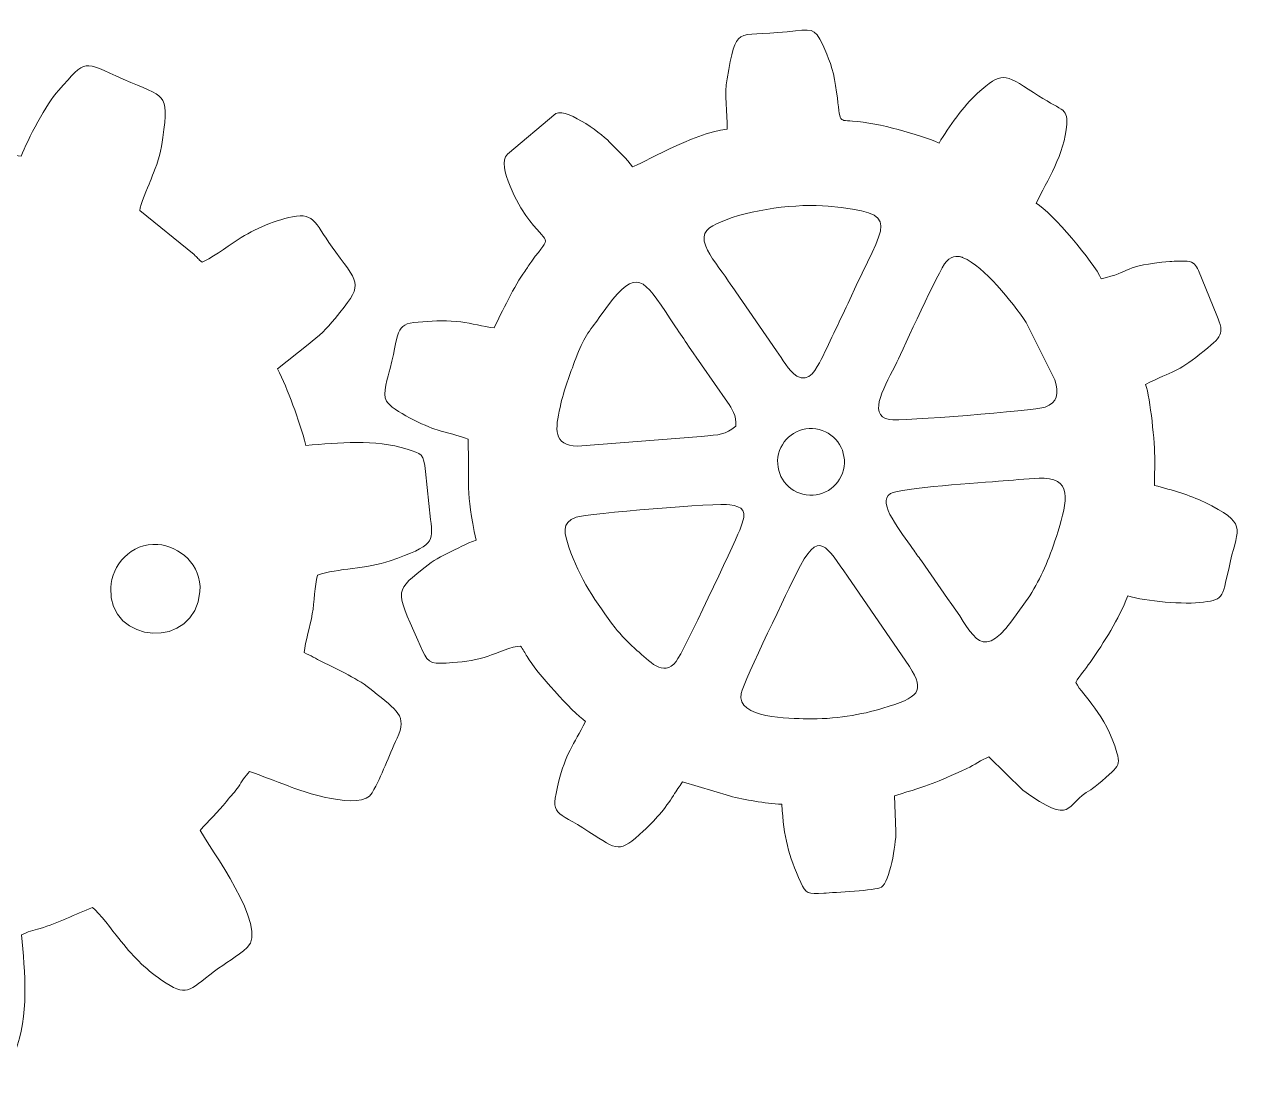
# Model space of a CAD drawing. Header units: centimetres. Extents: x -21.6 to 35.6, y -35.6 to 48.3.
# Drawn here: x -9.04 to 0.12, y 19.13 to 26.95 of the extents above; entities that cross this region are included whole.
import ezdxf

# ---------------------------------------------------------------- set-up
doc = ezdxf.new("R2010")
doc.units = ezdxf.units.CM
doc.header["$MEASUREMENT"] = 0
doc.layers.add('layer 1', color=7, linetype='Continuous')

msp = doc.modelspace()

# ---------------------------------------------------------------- linework, layer by layer
at = {"layer": 'layer 1', "color": 250, "lineweight": 9}
for points, knots in [([(-3.77315, 26.1648), (-3.7694, 26.28912), (-3.79563, 26.42596), (-3.77433, 26.54143), (-3.77433, 26.54143), (-3.69906, 26.94963), (-3.72109, 26.85521), (-3.3249, 26.89486), (-3.3249, 26.89486), (-3.13896, 26.91345), (-3.12007, 26.93184), (-3.05752, 26.79609), (-3.05752, 26.79609), (-3.01518, 26.70419), (-2.97945, 26.61822), (-2.96091, 26.49278), (-2.96091, 26.49278), (-2.91844, 26.20559), (-2.95259, 26.2346), (-2.83488, 26.2256), (-2.83488, 26.2256), (-2.62718, 26.2097), (-2.34524, 26.1278), (-2.18637, 26.06121), (-2.18637, 26.06121), (-2.1113, 26.18566), (-2.00479, 26.33776), (-1.89743, 26.4342), (-1.89743, 26.4342), (-1.71639, 26.59678), (-1.70007, 26.5842), (-1.47986, 26.43868), (-1.47986, 26.43868), (-1.26941, 26.2996), (-1.22195, 26.32941), (-1.2306, 26.20137), (-1.2306, 26.20137), (-1.24584, 25.97548), (-1.37756, 25.78193), (-1.45854, 25.61008), (-1.45854, 25.61008), (-1.34347, 25.5424), (-1.02551, 25.16755), (-0.97155, 25.04251), (-0.97155, 25.04251), (-0.74569, 25.09644), (-0.81128, 25.14264), (-0.45759, 25.17345), (-0.45759, 25.17345), (-0.41926, 25.17679), (-0.36386, 25.17871), (-0.32935, 25.1752), (-0.32935, 25.1752), (-0.27809, 25.16995), (-0.26238, 25.14693), (-0.24389, 25.10506), (-0.24389, 25.10506), (-0.24389, 25.10506), (-0.1056, 24.76956), (-0.1056, 24.76956), (-0.1056, 24.76956), (-0.04965, 24.62268), (-0.05832, 24.6219), (-0.23273, 24.47947), (-0.23273, 24.47947), (-0.40126, 24.34183), (-0.43052, 24.3598), (-0.6397, 24.25295), (-0.6397, 24.25295), (-0.60379, 24.14658), (-0.57047, 23.81443), (-0.57039, 23.68411), (-0.57039, 23.68411), (-0.57035, 23.62667), (-0.57499, 23.56684), (-0.57245, 23.49538), (-0.57245, 23.49538), (-0.43773, 23.46095), (-0.30931, 23.42351), (-0.19945, 23.36992), (-0.19945, 23.36992), (0.12363, 23.21232), (0.05413, 23.18335), (-0.00385, 22.93044), (-0.00385, 22.93044), (-0.06749, 22.65271), (-0.04967, 22.64395), (-0.20524, 22.62125), (-0.20524, 22.62125), (-0.34842, 22.60036), (-0.64006, 22.6278), (-0.77334, 22.66787), (-0.77334, 22.66787), (-0.84405, 22.48993), (-0.94797, 22.32365), (-1.05469, 22.16983), (-1.05469, 22.16983), (-1.09103, 22.11743), (-1.13464, 22.07001), (-1.16271, 22.01914), (-1.16271, 22.01914), (-1.10625, 21.9106), (-0.9397, 21.79065), (-0.85405, 21.49123), (-0.85405, 21.49123), (-0.83597, 21.42798), (-0.83827, 21.40215), (-0.87746, 21.36273), (-0.87746, 21.36273), (-0.907, 21.33302), (-1.02458, 21.22911), (-1.04947, 21.21589), (-1.04947, 21.21589), (-1.25232, 21.10812), (-1.16935, 20.93188), (-1.55844, 21.21292), (-1.55844, 21.21292), (-1.55844, 21.21292), (-1.81254, 21.46127), (-1.81254, 21.46127), (-1.81254, 21.46127), (-1.87226, 21.43779), (-1.9194, 21.4025), (-1.97835, 21.37497), (-1.97835, 21.37497), (-2.22195, 21.26129), (-2.24605, 21.25446), (-2.5192, 21.17052), (-2.5192, 21.17052), (-2.5192, 21.17052), (-2.5093, 20.90302), (-2.5093, 20.90302), (-2.5093, 20.90302), (-2.50866, 20.80133), (-2.55727, 20.52542), (-2.6176, 20.48664), (-2.6176, 20.48664), (-2.66178, 20.45826), (-2.96959, 20.44631), (-3.04981, 20.44026), (-3.04981, 20.44026), (-3.16851, 20.43133), (-3.18479, 20.43793), (-3.22213, 20.5208), (-3.22213, 20.5208), (-3.31548, 20.72803), (-3.34801, 20.85379), (-3.3635, 21.10624), (-3.3635, 21.10624), (-3.49557, 21.11441), (-3.63841, 21.14015), (-3.75462, 21.16886), (-3.75462, 21.16886), (-3.75462, 21.16886), (-4.1088, 21.27419), (-4.1088, 21.27419), (-4.1088, 21.27419), (-4.13241, 21.23615), (-4.15021, 21.21348), (-4.17555, 21.17248), (-4.17555, 21.17248), (-4.23395, 21.07805), (-4.32008, 20.97896), (-4.39901, 20.90644), (-4.39901, 20.90644), (-4.58245, 20.73799), (-4.5891, 20.75821), (-4.80831, 20.90122), (-4.80831, 20.90122), (-5.06277, 21.06722), (-5.0995, 21.00787), (-5.03581, 21.27122), (-5.03581, 21.27122), (-4.98381, 21.4862), (-4.92304, 21.54952), (-4.83422, 21.72676), (-4.83422, 21.72676), (-4.93593, 21.80187), (-5.20056, 22.0926), (-5.2716, 22.21345), (-5.2716, 22.21345), (-5.28748, 22.24043), (-5.30325, 22.26732), (-5.32082, 22.29207), (-5.32082, 22.29207), (-5.3809, 22.29043), (-5.5039, 22.23785), (-5.56296, 22.21596), (-5.56296, 22.21596), (-5.63783, 22.18821), (-5.73641, 22.17441), (-5.82748, 22.16797), (-5.82748, 22.16797), (-5.97227, 22.15771), (-6.01072, 22.15439), (-6.05473, 22.25603), (-6.05473, 22.25603), (-6.25058, 22.70832), (-6.27832, 22.6893), (-6.05789, 22.86483), (-6.05789, 22.86483), (-5.99174, 22.91751), (-5.94849, 22.94994), (-5.86435, 22.98855), (-5.86435, 22.98855), (-5.79939, 23.01837), (-5.72316, 23.06334), (-5.65355, 23.08543), (-5.65355, 23.08543), (-5.73426, 23.45443), (-5.70313, 23.50776), (-5.71335, 23.84256), (-5.71335, 23.84256), (-5.7853, 23.86954), (-5.86774, 23.88939), (-5.94397, 23.91163), (-5.94397, 23.91163), (-6.03251, 23.93748), (-6.27992, 24.0542), (-6.32522, 24.12799), (-6.32522, 24.12799), (-6.35787, 24.18119), (-6.31194, 24.31278), (-6.29729, 24.37157), (-6.29729, 24.37157), (-6.21892, 24.68592), (-6.26453, 24.70697), (-6.05112, 24.72224), (-6.05112, 24.72224), (-5.96441, 24.72843), (-5.86128, 24.73416), (-5.76715, 24.72098), (-5.76715, 24.72098), (-5.68634, 24.70968), (-5.60225, 24.6859), (-5.51716, 24.67584), (-5.51716, 24.67584), (-5.46593, 24.78823), (-5.3616, 24.99858), (-5.2884, 25.09951), (-5.2884, 25.09951), (-5.2664, 25.12982), (-5.25779, 25.14825), (-5.23706, 25.17627), (-5.23706, 25.17627), (-5.08086, 25.38755), (-5.10889, 25.28049), (-5.28026, 25.51803), (-5.28026, 25.51803), (-5.32475, 25.57966), (-5.50729, 25.89041), (-5.4185, 25.97665), (-5.4185, 25.97665), (-5.4185, 25.97665), (-5.05676, 26.28313), (-5.05676, 26.28313), (-5.05676, 26.28313), (-4.95658, 26.32061), (-4.69466, 26.11648), (-4.64081, 26.05544), (-4.64081, 26.05544), (-4.58769, 25.99527), (-4.52598, 25.94787), (-4.48255, 25.88228), (-4.48255, 25.88228), (-4.4289, 25.89632), (-4.0307, 26.13572), (-3.77315, 26.1648)], [0, 0, 0, 0, 0.0147059, 0.0147059, 0.0147059, 0.0147059, 0.0294118, 0.0294118, 0.0294118, 0.0294118, 0.0441176, 0.0441176, 0.0441176, 0.0441176, 0.0588235, 0.0588235, 0.0588235, 0.0588235, 0.0735294, 0.0735294, 0.0735294, 0.0735294, 0.0882353, 0.0882353, 0.0882353, 0.0882353, 0.1029412, 0.1029412, 0.1029412, 0.1029412, 0.1176471, 0.1176471, 0.1176471, 0.1176471, 0.1323529, 0.1323529, 0.1323529, 0.1323529, 0.1470588, 0.1470588, 0.1470588, 0.1470588, 0.1617647, 0.1617647, 0.1617647, 0.1617647, 0.1764706, 0.1764706, 0.1764706, 0.1764706, 0.1911765, 0.1911765, 0.1911765, 0.1911765, 0.2058824, 0.2058824, 0.2058824, 0.2058824, 0.2205882, 0.2205882, 0.2205882, 0.2205882, 0.2352941, 0.2352941, 0.2352941, 0.2352941, 0.25, 0.25, 0.25, 0.25, 0.2647059, 0.2647059, 0.2647059, 0.2647059, 0.2794118, 0.2794118, 0.2794118, 0.2794118, 0.2941176, 0.2941176, 0.2941176, 0.2941176, 0.3088235, 0.3088235, 0.3088235, 0.3088235, 0.3235294, 0.3235294, 0.3235294, 0.3235294, 0.3382353, 0.3382353, 0.3382353, 0.3382353, 0.3529412, 0.3529412, 0.3529412, 0.3529412, 0.3676471, 0.3676471, 0.3676471, 0.3676471, 0.3823529, 0.3823529, 0.3823529, 0.3823529, 0.3970588, 0.3970588, 0.3970588, 0.3970588, 0.4117647, 0.4117647, 0.4117647, 0.4117647, 0.4264706, 0.4264706, 0.4264706, 0.4264706, 0.4411765, 0.4411765, 0.4411765, 0.4411765, 0.4558824, 0.4558824, 0.4558824, 0.4558824, 0.4705882, 0.4705882, 0.4705882, 0.4705882, 0.4852941, 0.4852941, 0.4852941, 0.4852941, 0.5, 0.5, 0.5, 0.5, 0.5147059, 0.5147059, 0.5147059, 0.5147059, 0.5294118, 0.5294118, 0.5294118, 0.5294118, 0.5441176, 0.5441176, 0.5441176, 0.5441176, 0.5588235, 0.5588235, 0.5588235, 0.5588235, 0.5735294, 0.5735294, 0.5735294, 0.5735294, 0.5882353, 0.5882353, 0.5882353, 0.5882353, 0.6029412, 0.6029412, 0.6029412, 0.6029412, 0.6176471, 0.6176471, 0.6176471, 0.6176471, 0.6323529, 0.6323529, 0.6323529, 0.6323529, 0.6470588, 0.6470588, 0.6470588, 0.6470588, 0.6617647, 0.6617647, 0.6617647, 0.6617647, 0.6764706, 0.6764706, 0.6764706, 0.6764706, 0.6911765, 0.6911765, 0.6911765, 0.6911765, 0.7058824, 0.7058824, 0.7058824, 0.7058824, 0.7205882, 0.7205882, 0.7205882, 0.7205882, 0.7352941, 0.7352941, 0.7352941, 0.7352941, 0.75, 0.75, 0.75, 0.75, 0.7647059, 0.7647059, 0.7647059, 0.7647059, 0.7794118, 0.7794118, 0.7794118, 0.7794118, 0.7941176, 0.7941176, 0.7941176, 0.7941176, 0.8088235, 0.8088235, 0.8088235, 0.8088235, 0.8235294, 0.8235294, 0.8235294, 0.8235294, 0.8382353, 0.8382353, 0.8382353, 0.8382353, 0.8529412, 0.8529412, 0.8529412, 0.8529412, 0.8676471, 0.8676471, 0.8676471, 0.8676471, 0.8823529, 0.8823529, 0.8823529, 0.8823529, 0.8970588, 0.8970588, 0.8970588, 0.8970588, 0.9117647, 0.9117647, 0.9117647, 0.9117647, 0.9264706, 0.9264706, 0.9264706, 0.9264706, 0.9411765, 0.9411765, 0.9411765, 0.9411765, 0.9558824, 0.9558824, 0.9558824, 0.9558824, 0.9705882, 0.9705882, 0.9705882, 0.9705882, 1, 1, 1, 1]), ([(-9.05966, 25.96352), (-9.01214, 26.08638), (-8.86928, 26.3576), (-8.78146, 26.45463), (-8.78146, 26.45463), (-8.56421, 26.69466), (-8.60612, 26.67771), (-8.29619, 26.54006), (-8.29619, 26.54006), (-7.97716, 26.39841), (-7.95452, 26.4497), (-7.99819, 26.10145), (-7.99819, 26.10145), (-8.00939, 26.01212), (-8.03266, 25.92004), (-8.06857, 25.83871), (-8.06857, 25.83871), (-8.08039, 25.81189), (-8.08238, 25.79945), (-8.0938, 25.7721), (-8.0938, 25.7721), (-8.11209, 25.72832), (-8.16976, 25.59776), (-8.17165, 25.55601), (-8.17165, 25.55601), (-8.17165, 25.55601), (-7.76448, 25.22483), (-7.76448, 25.22483), (-7.76448, 25.22483), (-7.73949, 25.20276), (-7.73407, 25.19147), (-7.70578, 25.16867), (-7.70578, 25.16867), (-7.66339, 25.18239), (-7.50367, 25.29057), (-7.45684, 25.32339), (-7.45684, 25.32339), (-7.34354, 25.40287), (-7.18069, 25.47701), (-7.02777, 25.50851), (-7.02777, 25.50851), (-6.85587, 25.5439), (-6.85907, 25.45028), (-6.70397, 25.24285), (-6.70397, 25.24285), (-6.51425, 24.9891), (-6.50372, 25.00291), (-6.70931, 24.74596), (-6.70931, 24.74596), (-6.77173, 24.66796), (-6.82619, 24.62032), (-6.91045, 24.55056), (-6.91045, 24.55056), (-6.91045, 24.55056), (-7.13961, 24.36929), (-7.13961, 24.36929), (-7.13961, 24.36929), (-7.06288, 24.21069), (-6.97981, 23.99605), (-6.92902, 23.79606), (-6.92902, 23.79606), (-6.67791, 23.81427), (-6.41533, 23.84415), (-6.16836, 23.76718), (-6.16836, 23.76718), (-6.0622, 23.73407), (-6.0455, 23.73496), (-6.03127, 23.59892), (-6.03127, 23.59892), (-6.03127, 23.59892), (-5.99366, 23.23936), (-5.99366, 23.23936), (-5.99366, 23.23936), (-5.976, 23.07061), (-5.96551, 23.04705), (-6.29737, 22.93051), (-6.29737, 22.93051), (-6.471, 22.86954), (-6.69187, 22.87662), (-6.8403, 22.823), (-6.8403, 22.823), (-6.86206, 22.74435), (-6.86411, 22.62025), (-6.87966, 22.53342), (-6.87966, 22.53342), (-6.89699, 22.43672), (-6.93193, 22.3318), (-6.93994, 22.24262), (-6.93994, 22.24262), (-6.89416, 22.22202), (-6.85049, 22.19685), (-6.80992, 22.17604), (-6.80992, 22.17604), (-6.67604, 22.10738), (-6.53934, 22.05014), (-6.42639, 21.95683), (-6.42639, 21.95683), (-6.2448, 21.8068), (-6.16676, 21.77248), (-6.24523, 21.6021), (-6.24523, 21.6021), (-6.30868, 21.46438), (-6.35812, 21.3227), (-6.43155, 21.19177), (-6.43155, 21.19177), (-6.51104, 21.05003), (-6.9624, 21.20504), (-7.06183, 21.24405), (-7.06183, 21.24405), (-7.16379, 21.28403), (-7.25437, 21.31702), (-7.34927, 21.3521), (-7.34927, 21.3521), (-7.38337, 21.31489), (-7.40715, 21.27901), (-7.43314, 21.23847), (-7.43314, 21.23847), (-7.45807, 21.19948), (-7.48668, 21.17427), (-7.52274, 21.12738), (-7.52274, 21.12738), (-7.5848, 21.04671), (-7.659, 20.98318), (-7.71935, 20.90991), (-7.71935, 20.90991), (-7.65481, 20.79336), (-7.20044, 20.17522), (-7.36664, 20.0327), (-7.36664, 20.0327), (-7.44399, 19.96634), (-7.53055, 19.91618), (-7.61212, 19.85514), (-7.61212, 19.85514), (-7.81254, 19.70521), (-7.81697, 19.65875), (-8.00905, 19.78932), (-8.00905, 19.78932), (-8.13704, 19.87633), (-8.23016, 19.97759), (-8.32845, 20.10016), (-8.32845, 20.10016), (-8.37664, 20.16026), (-8.47629, 20.29577), (-8.52564, 20.3333), (-8.52564, 20.3333), (-8.65409, 20.28383), (-8.78323, 20.21669), (-8.91772, 20.17635), (-8.91772, 20.17635), (-8.97314, 20.15972), (-9.00987, 20.15273), (-9.05648, 20.12758), (-9.05648, 20.12758), (-9.0324, 19.85695), (-8.99961, 19.5092), (-9.10486, 19.25461), (-9.10486, 19.25461), (-9.12199, 19.21315), (-9.1427, 19.19859), (-9.19748, 19.19286), (-9.19748, 19.19286), (-9.19748, 19.19286), (-9.69452, 19.14086), (-9.69452, 19.14086), (-9.69452, 19.14086), (-9.83191, 19.12649), (-9.89978, 19.38946), (-9.93495, 19.49235), (-9.93495, 19.49235), (-9.96756, 19.58783), (-10.00789, 19.98489), (-10.03434, 20.02305), (-10.03434, 20.02305), (-10.04958, 20.03275), (-10.0233, 20.02545), (-10.06394, 20.03514), (-10.06394, 20.03514), (-10.14032, 20.0533), (-10.22735, 20.05241), (-10.3119, 20.06373), (-10.3119, 20.06373), (-10.40777, 20.07655), (-10.51207, 20.10937), (-10.59999, 20.11693), (-10.59999, 20.11693), (-10.63762, 20.02152), (-10.68844, 19.93915), (-10.73367, 19.84981), (-10.73367, 19.84981), (-10.80689, 19.70522), (-10.94263, 19.46797), (-11.0884, 19.38058), (-11.0884, 19.38058), (-11.16924, 19.3321), (-11.33971, 19.44917), (-11.44647, 19.48862), (-11.44647, 19.48862), (-11.44647, 19.48862), (-11.65983, 19.58362), (-11.65983, 19.58362), (-11.65983, 19.58362), (-11.7488, 19.63115), (-11.70833, 19.82205), (-11.6936, 19.92003), (-11.6936, 19.92003), (-11.66066, 20.13936), (-11.56943, 20.31028), (-11.49753, 20.51467), (-11.49753, 20.51467), (-11.57998, 20.57137), (-11.64897, 20.6215), (-11.727, 20.68284), (-11.727, 20.68284), (-11.727, 20.68284), (-11.94971, 20.87198), (-11.94971, 20.87198), (-11.94971, 20.87198), (-12.02742, 20.81011), (-12.11535, 20.76527), (-12.2017, 20.70978), (-12.2017, 20.70978), (-12.29623, 20.64901), (-12.70554, 20.40082), (-12.81506, 20.52233), (-12.81506, 20.52233), (-12.8475, 20.55831), (-12.8747, 20.59914), (-12.90355, 20.64046), (-12.90355, 20.64046), (-13.13916, 20.97785), (-13.24563, 20.96669), (-12.98359, 21.26634), (-12.98359, 21.26634), (-12.8832, 21.38114), (-12.76658, 21.46061), (-12.65339, 21.56058), (-12.65339, 21.56058), (-12.6231, 21.58731), (-12.57096, 21.63664), (-12.53559, 21.65584), (-12.53559, 21.65584), (-12.56907, 21.77825), (-12.69951, 21.96985), (-12.74681, 22.2057), (-12.74681, 22.2057), (-13.07134, 22.21165), (-13.24587, 22.15976), (-13.56174, 22.25029), (-13.56174, 22.25029), (-13.62451, 22.26828), (-13.64591, 22.27222), (-13.65824, 22.35134), (-13.65824, 22.35134), (-13.65824, 22.35134), (-13.70456, 22.7962), (-13.70456, 22.7962), (-13.70456, 22.7962), (-13.71823, 22.92632), (-13.7067, 22.93754), (-13.60486, 22.9898), (-13.60486, 22.9898), (-13.53527, 23.0255), (-13.47581, 23.05139), (-13.39358, 23.07975), (-13.39358, 23.07975), (-13.29801, 23.11271), (-12.8947, 23.16574), (-12.86853, 23.18302), (-12.86853, 23.18302), (-12.85655, 23.22377), (-12.85996, 23.28451), (-12.85492, 23.33945), (-12.85492, 23.33945), (-12.84295, 23.46967), (-12.8254, 23.65175), (-12.78058, 23.76953), (-12.78058, 23.76953), (-12.85421, 23.84496), (-13.14472, 23.94395), (-13.27217, 24.05397), (-13.27217, 24.05397), (-13.53342, 24.27942), (-13.52403, 24.24513), (-13.3969, 24.52397), (-13.3969, 24.52397), (-13.25922, 24.82593), (-13.31477, 24.90848), (-12.97088, 24.85711), (-12.97088, 24.85711), (-12.81674, 24.83408), (-12.67531, 24.78025), (-12.53528, 24.72571), (-12.53528, 24.72571), (-12.49648, 24.7106), (-12.43081, 24.68284), (-12.38999, 24.67578), (-12.38999, 24.67578), (-12.3537, 24.76979), (-12.0872, 25.06367), (-12.01451, 25.15399), (-12.01451, 25.15399), (-12.11935, 25.3814), (-12.28832, 25.50101), (-12.35217, 25.82414), (-12.35217, 25.82414), (-12.38505, 25.99061), (-12.29483, 26.00078), (-12.08429, 26.15173), (-12.08429, 26.15173), (-12.03251, 26.18884), (-11.90033, 26.30462), (-11.83817, 26.29902), (-11.83817, 26.29902), (-11.72645, 26.28892), (-11.49675, 26.06375), (-11.40446, 25.95196), (-11.40446, 25.95196), (-11.34199, 25.87629), (-11.28853, 25.80296), (-11.22466, 25.73244), (-11.22466, 25.73244), (-11.16232, 25.77538), (-11.03609, 25.82103), (-10.95453, 25.85505), (-10.95453, 25.85505), (-10.95453, 25.85505), (-10.65523, 25.95995), (-10.65523, 25.95995), (-10.65523, 25.95995), (-10.65407, 25.96234), (-10.6533, 25.96878), (-10.6528, 25.96745), (-10.6528, 25.96745), (-10.65225, 25.96608), (-10.65088, 25.97339), (-10.65059, 25.97529), (-10.65059, 25.97529), (-10.64888, 25.98623), (-10.64795, 25.99077), (-10.64748, 26.00269), (-10.64748, 26.00269), (-10.64689, 26.01775), (-10.6485, 26.03658), (-10.64897, 26.05214), (-10.64897, 26.05214), (-10.64897, 26.05214), (-10.66487, 26.3534), (-10.66487, 26.3534), (-10.66487, 26.3534), (-10.66583, 26.44743), (-10.63182, 26.61814), (-10.60983, 26.6964), (-10.60983, 26.6964), (-10.56672, 26.84988), (-10.48199, 26.81642), (-10.29638, 26.83583), (-10.29638, 26.83583), (-10.22589, 26.8432), (-10.15534, 26.85043), (-10.08487, 26.85798), (-10.08487, 26.85798), (-10.002, 26.86687), (-9.95349, 26.88666), (-9.90592, 26.83331), (-9.90592, 26.83331), (-9.86049, 26.78233), (-9.79058, 26.60437), (-9.76529, 26.52887), (-9.76529, 26.52887), (-9.72372, 26.40464), (-9.72244, 26.27132), (-9.69483, 26.13799), (-9.69483, 26.13799), (-9.66793, 26.00812), (-9.63517, 26.06966), (-9.39698, 26.02977), (-9.39698, 26.02977), (-9.34109, 26.02042), (-9.28569, 26.01095), (-9.22793, 25.9993), (-9.22793, 25.9993), (-9.16609, 25.98684), (-9.1188, 25.96703), (-9.05966, 25.96352)], [0, 0, 0, 0, 0.0103093, 0.0103093, 0.0103093, 0.0103093, 0.0206186, 0.0206186, 0.0206186, 0.0206186, 0.0309278, 0.0309278, 0.0309278, 0.0309278, 0.0412371, 0.0412371, 0.0412371, 0.0412371, 0.0515464, 0.0515464, 0.0515464, 0.0515464, 0.0618557, 0.0618557, 0.0618557, 0.0618557, 0.0721649, 0.0721649, 0.0721649, 0.0721649, 0.0824742, 0.0824742, 0.0824742, 0.0824742, 0.0927835, 0.0927835, 0.0927835, 0.0927835, 0.1030928, 0.1030928, 0.1030928, 0.1030928, 0.1134021, 0.1134021, 0.1134021, 0.1134021, 0.1237113, 0.1237113, 0.1237113, 0.1237113, 0.1340206, 0.1340206, 0.1340206, 0.1340206, 0.1443299, 0.1443299, 0.1443299, 0.1443299, 0.1546392, 0.1546392, 0.1546392, 0.1546392, 0.1649485, 0.1649485, 0.1649485, 0.1649485, 0.1752577, 0.1752577, 0.1752577, 0.1752577, 0.185567, 0.185567, 0.185567, 0.185567, 0.1958763, 0.1958763, 0.1958763, 0.1958763, 0.2061856, 0.2061856, 0.2061856, 0.2061856, 0.2164948, 0.2164948, 0.2164948, 0.2164948, 0.2268041, 0.2268041, 0.2268041, 0.2268041, 0.2371134, 0.2371134, 0.2371134, 0.2371134, 0.2474227, 0.2474227, 0.2474227, 0.2474227, 0.257732, 0.257732, 0.257732, 0.257732, 0.2680412, 0.2680412, 0.2680412, 0.2680412, 0.2783505, 0.2783505, 0.2783505, 0.2783505, 0.2886598, 0.2886598, 0.2886598, 0.2886598, 0.2989691, 0.2989691, 0.2989691, 0.2989691, 0.3092784, 0.3092784, 0.3092784, 0.3092784, 0.3195876, 0.3195876, 0.3195876, 0.3195876, 0.3298969, 0.3298969, 0.3298969, 0.3298969, 0.3402062, 0.3402062, 0.3402062, 0.3402062, 0.3505155, 0.3505155, 0.3505155, 0.3505155, 0.3608247, 0.3608247, 0.3608247, 0.3608247, 0.371134, 0.371134, 0.371134, 0.371134, 0.3814433, 0.3814433, 0.3814433, 0.3814433, 0.3917526, 0.3917526, 0.3917526, 0.3917526, 0.4020619, 0.4020619, 0.4020619, 0.4020619, 0.4123711, 0.4123711, 0.4123711, 0.4123711, 0.4226804, 0.4226804, 0.4226804, 0.4226804, 0.4329897, 0.4329897, 0.4329897, 0.4329897, 0.443299, 0.443299, 0.443299, 0.443299, 0.4536082, 0.4536082, 0.4536082, 0.4536082, 0.4639175, 0.4639175, 0.4639175, 0.4639175, 0.4742268, 0.4742268, 0.4742268, 0.4742268, 0.4845361, 0.4845361, 0.4845361, 0.4845361, 0.4948454, 0.4948454, 0.4948454, 0.4948454, 0.5051546, 0.5051546, 0.5051546, 0.5051546, 0.5154639, 0.5154639, 0.5154639, 0.5154639, 0.5257732, 0.5257732, 0.5257732, 0.5257732, 0.5360825, 0.5360825, 0.5360825, 0.5360825, 0.5463918, 0.5463918, 0.5463918, 0.5463918, 0.556701, 0.556701, 0.556701, 0.556701, 0.5670103, 0.5670103, 0.5670103, 0.5670103, 0.5773196, 0.5773196, 0.5773196, 0.5773196, 0.5876289, 0.5876289, 0.5876289, 0.5876289, 0.5979381, 0.5979381, 0.5979381, 0.5979381, 0.6082474, 0.6082474, 0.6082474, 0.6082474, 0.6185567, 0.6185567, 0.6185567, 0.6185567, 0.628866, 0.628866, 0.628866, 0.628866, 0.6391753, 0.6391753, 0.6391753, 0.6391753, 0.6494845, 0.6494845, 0.6494845, 0.6494845, 0.6597938, 0.6597938, 0.6597938, 0.6597938, 0.6701031, 0.6701031, 0.6701031, 0.6701031, 0.6804124, 0.6804124, 0.6804124, 0.6804124, 0.6907216, 0.6907216, 0.6907216, 0.6907216, 0.7010309, 0.7010309, 0.7010309, 0.7010309, 0.7113402, 0.7113402, 0.7113402, 0.7113402, 0.7216495, 0.7216495, 0.7216495, 0.7216495, 0.7319588, 0.7319588, 0.7319588, 0.7319588, 0.742268, 0.742268, 0.742268, 0.742268, 0.7525773, 0.7525773, 0.7525773, 0.7525773, 0.7628866, 0.7628866, 0.7628866, 0.7628866, 0.7731959, 0.7731959, 0.7731959, 0.7731959, 0.7835052, 0.7835052, 0.7835052, 0.7835052, 0.7938144, 0.7938144, 0.7938144, 0.7938144, 0.8041237, 0.8041237, 0.8041237, 0.8041237, 0.814433, 0.814433, 0.814433, 0.814433, 0.8247423, 0.8247423, 0.8247423, 0.8247423, 0.8350515, 0.8350515, 0.8350515, 0.8350515, 0.8453608, 0.8453608, 0.8453608, 0.8453608, 0.8556701, 0.8556701, 0.8556701, 0.8556701, 0.8659794, 0.8659794, 0.8659794, 0.8659794, 0.8762887, 0.8762887, 0.8762887, 0.8762887, 0.8865979, 0.8865979, 0.8865979, 0.8865979, 0.8969072, 0.8969072, 0.8969072, 0.8969072, 0.9072165, 0.9072165, 0.9072165, 0.9072165, 0.9175258, 0.9175258, 0.9175258, 0.9175258, 0.9278351, 0.9278351, 0.9278351, 0.9278351, 0.9381443, 0.9381443, 0.9381443, 0.9381443, 0.9484536, 0.9484536, 0.9484536, 0.9484536, 0.9587629, 0.9587629, 0.9587629, 0.9587629, 0.9690722, 0.9690722, 0.9690722, 0.9690722, 0.9793814, 0.9793814, 0.9793814, 0.9793814, 1, 1, 1, 1]), ([(-3.01719, 25.58816), (-3.2365, 25.60933), (-3.61174, 25.56448), (-3.82282, 25.46918), (-3.82282, 25.46918), (-3.90596, 25.43164), (-3.97694, 25.39935), (-3.93329, 25.28722), (-3.93329, 25.28722), (-3.90581, 25.21662), (-3.81657, 25.10405), (-3.77015, 25.03657), (-3.77015, 25.03657), (-3.75971, 25.02137), (-3.74993, 25.00444), (-3.73673, 24.98549), (-3.73673, 24.98549), (-3.73673, 24.98549), (-3.40297, 24.50372), (-3.40297, 24.50372), (-3.40297, 24.50372), (-3.35935, 24.44243), (-3.31507, 24.35645), (-3.25103, 24.31479), (-3.25103, 24.31479), (-3.15958, 24.25531), (-3.10063, 24.37953), (-3.06966, 24.43888), (-3.06966, 24.43888), (-3.03, 24.51484), (-2.99814, 24.58901), (-2.9619, 24.66354), (-2.9619, 24.66354), (-2.92435, 24.74072), (-2.88996, 24.81127), (-2.85483, 24.88925), (-2.85483, 24.88925), (-2.58894, 25.48002), (-2.44641, 25.53307), (-3.01719, 25.58816)], [0, 0, 0, 0, 0.0909091, 0.0909091, 0.0909091, 0.0909091, 0.1818182, 0.1818182, 0.1818182, 0.1818182, 0.2727273, 0.2727273, 0.2727273, 0.2727273, 0.3636364, 0.3636364, 0.3636364, 0.3636364, 0.4545455, 0.4545455, 0.4545455, 0.4545455, 0.5454545, 0.5454545, 0.5454545, 0.5454545, 0.6363636, 0.6363636, 0.6363636, 0.6363636, 0.7272727, 0.7272727, 0.7272727, 0.7272727, 0.8181818, 0.8181818, 0.8181818, 0.8181818, 1, 1, 1, 1]), ([(-2.00629, 25.20198), (-2.00901, 25.20314), (-2.01236, 25.20491), (-2.0144, 25.20557), (-2.0144, 25.20557), (-2.01649, 25.20624), (-2.02013, 25.20811), (-2.02275, 25.2088), (-2.02275, 25.2088), (-2.02352, 25.20901), (-2.08855, 25.22514), (-2.13113, 25.17452), (-2.13113, 25.17452), (-2.19077, 25.10353), (-2.45409, 24.51898), (-2.50216, 24.41914), (-2.50216, 24.41914), (-2.58076, 24.25586), (-2.73476, 24.02322), (-2.5574, 23.98908), (-2.5574, 23.98908), (-2.47829, 23.97385), (-1.47307, 24.05604), (-1.39239, 24.08323), (-1.39239, 24.08323), (-1.29969, 24.1145), (-1.28656, 24.18304), (-1.31856, 24.28707), (-1.31856, 24.28707), (-1.31856, 24.28707), (-1.53368, 24.71538), (-1.53368, 24.71538), (-1.53368, 24.71538), (-1.63839, 24.87293), (-1.85105, 25.13583), (-2.00629, 25.20198)], [0, 0, 0, 0, 0.1, 0.1, 0.1, 0.1, 0.2, 0.2, 0.2, 0.2, 0.3, 0.3, 0.3, 0.3, 0.4, 0.4, 0.4, 0.4, 0.5, 0.5, 0.5, 0.5, 0.6, 0.6, 0.6, 0.6, 0.7, 0.7, 0.7, 0.7, 0.8, 0.8, 0.8, 0.8, 1, 1, 1, 1]), ([(-3.70789, 23.93929), (-3.70043, 24.01881), (-3.73892, 24.07195), (-3.77146, 24.12073), (-3.77146, 24.12073), (-3.77146, 24.12073), (-4.06217, 24.53932), (-4.06217, 24.53932), (-4.06217, 24.53932), (-4.09592, 24.59268), (-4.12445, 24.63115), (-4.1604, 24.68481), (-4.1604, 24.68481), (-4.38112, 25.01412), (-4.42998, 25.13471), (-4.63091, 24.88814), (-4.63091, 24.88814), (-4.63091, 24.88814), (-4.73105, 24.75273), (-4.73105, 24.75273), (-4.73105, 24.75273), (-4.80297, 24.65409), (-4.85446, 24.59533), (-4.9071, 24.44731), (-4.9071, 24.44731), (-4.95253, 24.31958), (-4.99441, 24.21996), (-5.02479, 24.08035), (-5.02479, 24.08035), (-5.05956, 23.92078), (-5.07956, 23.79524), (-4.89287, 23.79089), (-4.89287, 23.79089), (-4.89287, 23.79089), (-3.96699, 23.86313), (-3.96699, 23.86313), (-3.96699, 23.86313), (-3.82374, 23.87589), (-3.79109, 23.87328), (-3.70789, 23.93929)], [0, 0, 0, 0, 0.0909091, 0.0909091, 0.0909091, 0.0909091, 0.1818182, 0.1818182, 0.1818182, 0.1818182, 0.2727273, 0.2727273, 0.2727273, 0.2727273, 0.3636364, 0.3636364, 0.3636364, 0.3636364, 0.4545455, 0.4545455, 0.4545455, 0.4545455, 0.5454545, 0.5454545, 0.5454545, 0.5454545, 0.6363636, 0.6363636, 0.6363636, 0.6363636, 0.7272727, 0.7272727, 0.7272727, 0.7272727, 0.8181818, 0.8181818, 0.8181818, 0.8181818, 1, 1, 1, 1]), ([(-1.39939, 23.54961), (-1.49503, 23.55192), (-1.60754, 23.53682), (-1.70578, 23.52906), (-1.70578, 23.52906), (-1.86819, 23.5162), (-2.47707, 23.47778), (-2.54942, 23.43417), (-2.54942, 23.43417), (-2.65935, 23.36786), (-2.46444, 23.14463), (-2.38497, 23.02265), (-2.38497, 23.02265), (-2.36139, 22.98642), (-2.3429, 22.96713), (-2.31911, 22.93014), (-2.31911, 22.93014), (-2.31911, 22.93014), (-2.12368, 22.64844), (-2.12368, 22.64844), (-2.12368, 22.64844), (-1.93856, 22.41569), (-1.89392, 22.14468), (-1.64026, 22.48048), (-1.64026, 22.48048), (-1.64026, 22.48048), (-1.50713, 22.66782), (-1.50713, 22.66782), (-1.50713, 22.66782), (-1.42445, 22.8072), (-1.36352, 22.9351), (-1.30788, 23.11333), (-1.30788, 23.11333), (-1.23982, 23.33135), (-1.16921, 23.54404), (-1.39939, 23.54961)], [0, 0, 0, 0, 0.1, 0.1, 0.1, 0.1, 0.2, 0.2, 0.2, 0.2, 0.3, 0.3, 0.3, 0.3, 0.4, 0.4, 0.4, 0.4, 0.5, 0.5, 0.5, 0.5, 0.6, 0.6, 0.6, 0.6, 0.7, 0.7, 0.7, 0.7, 0.8, 0.8, 0.8, 0.8, 1, 1, 1, 1]), ([(-3.75257, 23.35108), (-3.83204, 23.36697), (-4.8229, 23.28438), (-4.9037, 23.2571), (-4.9037, 23.2571), (-5.02104, 23.21741), (-4.98974, 23.13055), (-4.95795, 23.03335), (-4.95795, 23.03335), (-4.88156, 22.79979), (-4.75497, 22.61847), (-4.6115, 22.42795), (-4.6115, 22.42795), (-4.57601, 22.38081), (-4.49671, 22.30012), (-4.44903, 22.25996), (-4.44903, 22.25996), (-4.36118, 22.18597), (-4.25064, 22.05212), (-4.15536, 22.17679), (-4.15536, 22.17679), (-4.10085, 22.24811), (-3.7273, 23.0467), (-3.67953, 23.1605), (-3.67953, 23.1605), (-3.61263, 23.31987), (-3.65864, 23.3323), (-3.75257, 23.35108)], [0, 0, 0, 0, 0.125, 0.125, 0.125, 0.125, 0.25, 0.25, 0.25, 0.25, 0.375, 0.375, 0.375, 0.375, 0.5, 0.5, 0.5, 0.5, 0.625, 0.625, 0.625, 0.625, 0.75, 0.75, 0.75, 0.75, 1, 1, 1, 1]), ([(-3.17675, 21.74686), (-2.97234, 21.74191), (-2.76268, 21.77879), (-2.60795, 21.82585), (-2.60795, 21.82585), (-2.33764, 21.90806), (-2.28793, 21.94816), (-2.40766, 22.13798), (-2.40766, 22.13798), (-2.40766, 22.13798), (-2.87318, 22.81639), (-2.87318, 22.81639), (-2.87318, 22.81639), (-3.02492, 23.02636), (-3.08426, 23.19459), (-3.25608, 22.83391), (-3.25608, 22.83391), (-3.29909, 22.74362), (-3.64625, 22.03829), (-3.66783, 21.93552), (-3.66783, 21.93552), (-3.70672, 21.75061), (-3.29919, 21.74982), (-3.17675, 21.74686)], [0, 0, 0, 0, 0.1428571, 0.1428571, 0.1428571, 0.1428571, 0.2857143, 0.2857143, 0.2857143, 0.2857143, 0.4285714, 0.4285714, 0.4285714, 0.4285714, 0.5714286, 0.5714286, 0.5714286, 0.5714286, 0.7142857, 0.7142857, 0.7142857, 0.7142857, 1, 1, 1, 1]), ([(-8.03623, 23.05342), (-8.23915, 23.06894), (-8.38172, 22.89406), (-8.3893, 22.73035), (-8.3893, 22.73035), (-8.40917, 22.30093), (-7.75232, 22.25737), (-7.72088, 22.7018), (-7.72088, 22.7018), (-7.70675, 22.90126), (-7.87472, 23.04108), (-8.03623, 23.05342)], [0, 0, 0, 0, 0.25, 0.25, 0.25, 0.25, 0.5, 0.5, 0.5, 0.5, 1, 1, 1, 1])]:
    msp.add_open_spline(points, degree=3, knots=knots, dxfattribs=at)
at = {"layer": 'layer 1', "color": 250, "lineweight": 20}
msp.add_open_spline([(-3.18065, 23.42447), (-3.31733, 23.44406), (-3.41224, 23.57074), (-3.39266, 23.70741), (-3.39266, 23.70741), (-3.37307, 23.84409), (-3.24639, 23.93901), (-3.10972, 23.91942), (-3.10972, 23.91942), (-2.97304, 23.89983), (-2.87812, 23.77315), (-2.89771, 23.63648), (-2.89771, 23.63648), (-2.9173, 23.4998), (-3.04398, 23.40489), (-3.18065, 23.42447)], degree=3, knots=[0, 0, 0, 0, 0.2, 0.2, 0.2, 0.2, 0.4, 0.4, 0.4, 0.4, 0.6, 0.6, 0.6, 0.6, 1, 1, 1, 1], dxfattribs=at)

doc.saveas('drawing.dxf')
